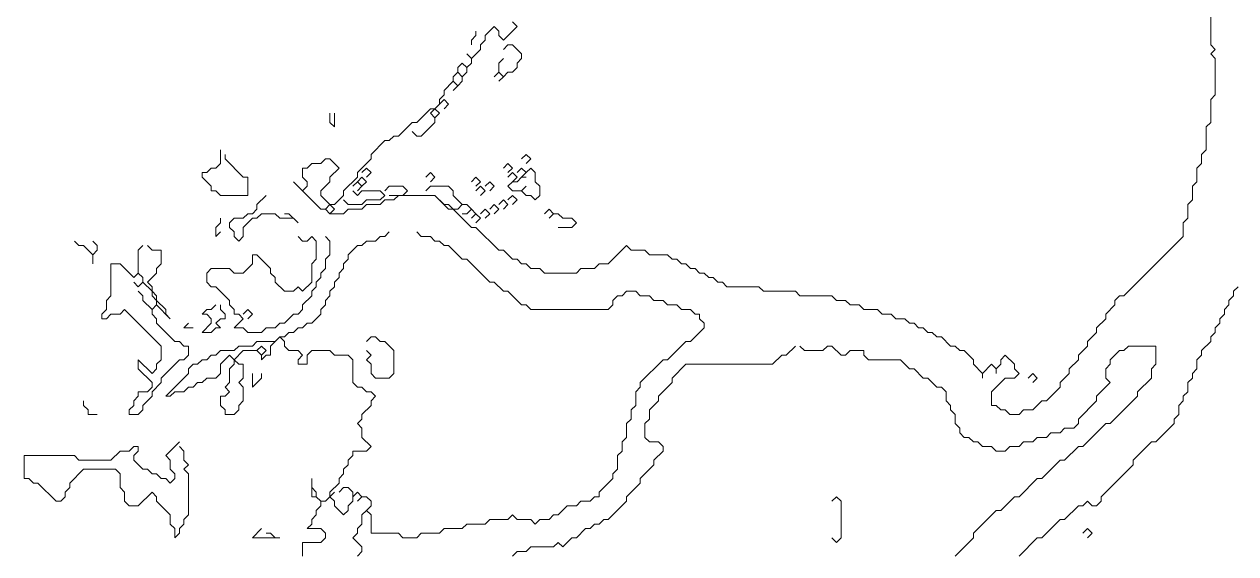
# Model space of a CAD drawing. Header units: metres. Extents: x 0 to 1919, y -1079 to 0.
# Drawn here: x 824 to 1089.5, y -302.5 to -186.5 of the extents above; entities that cross this region are included whole.
import ezdxf

# ---------------------------------------------------------------- set-up
doc = ezdxf.new("R2010")
doc.units = ezdxf.units.M
doc.layers.add('greeny green lines', color=3, linetype='Continuous')

msp = doc.modelspace()

# ---------------------------------------------------------------- linework, layer by layer
at = {"layer": 'greeny green lines', "lineweight": 20}
for p, q in [((1084, -191), (1084, -177)), ((923, -188), (923, -189)), ((923, -188), (923, -189)), ((927, -187), (925, -189)), ((928, -188), (927, -187)), ((928, -189), (928, -188)), ((932, -187), (929, -190)), ((931, -186), (932, -187)), ((923, -189), (922, -190)), ((922, -190), (923, -189)), ((922, -190), (922, -191)), ((922, -191), (922, -190)), ((925, -190), (924, -191)), ((924, -191), (924, -192)), ((925, -189), (925, -190)), ((929, -190), (928, -189)), ((929, -192), (930, -191)), ((929, -192), (930, -191)), ((930, -191), (931, -191)), ((931, -191), (933, -193)), ((1085, -192), (1084, -191)), ((922, -194), (921, -193)), ((921, -193), (922, -194)), ((924, -192), (922, -194)), ((933, -193), (933, -194)), ((1084, -193), (1085, -192)), ((1085, -194), (1084, -193)), ((920, -195), (919, -196)), ((919, -196), (920, -195)), ((919, -196), (920, -195)), ((919, -196), (919, -197)), ((921, -196), (920, -195)), ((920, -195), (921, -196)), ((922, -195), (921, -196)), ((921, -196), (921, -197)), ((922, -194), (922, -195)), ((928, -195), (929, -194)), ((928, -197), (928, -195)), ((932, -196), (931, -197)), ((933, -194), (932, -195)), ((932, -195), (932, -196)), ((1085, -202), (1085, -194)), ((918, -199), (916, -201)), ((917, -200), (918, -199)), ((917, -200), (918, -199)), ((919, -197), (918, -198)), ((918, -198), (919, -197)), ((918, -198), (919, -197)), ((918, -198), (918, -199)), ((918, -199), (919, -200)), ((919, -200), (918, -199)), ((919, -197), (920, -198)), ((920, -198), (919, -197)), ((920, -199), (919, -200)), ((921, -197), (920, -198)), ((920, -198), (920, -199)), ((927, -198), (928, -197)), ((927, -198), (928, -197)), ((928, -197), (929, -198)), ((929, -198), (928, -197)), ((929, -198), (928, -199)), ((930, -197), (929, -198)), ((931, -197), (930, -197)), ((916, -201), (916, -202)), ((919, -200), (918, -201)), ((915, -204), (914, -205)), ((916, -202), (915, -203)), ((915, -203), (915, -204)), ((915, -204), (916, -203)), ((915, -204), (916, -203)), ((916, -203), (917, -204)), ((917, -204), (916, -205)), ((1084, -203), (1085, -202)), ((1084, -208), (1084, -203)), ((891, -206), (891, -208)), ((891, -206), (891, -208)), ((892, -209), (892, -206)), ((913, -205), (910, -208)), ((914, -205), (913, -205)), ((913, -206), (914, -205)), ((913, -206), (914, -205)), ((913, -206), (914, -207)), ((913, -206), (914, -207)), ((914, -205), (915, -206)), ((915, -206), (914, -207)), ((914, -207), (914, -208)), ((891, -208), (892, -209)), ((909, -208), (906, -211)), ((910, -208), (909, -208)), ((914, -208), (911, -211)), ((1083, -209), (1084, -208)), ((1083, -214), (1083, -209)), ((903, -212), (900, -215)), ((904, -212), (903, -212)), ((905, -211), (904, -212)), ((906, -211), (905, -211)), ((910, -211), (909, -210)), ((911, -211), (910, -211)), ((867, -214), (867, -217)), ((867, -214), (867, -217)), ((868, -216), (868, -215)), ((900, -215), (900, -216)), ((933, -216), (934, -215)), ((933, -216), (934, -215)), ((934, -215), (935, -216)), ((1082, -215), (1083, -214)), ((1082, -217), (1082, -215)), ((867, -217), (866, -218)), ((872, -220), (868, -216)), ((887, -217), (886, -218)), ((889, -217), (887, -217)), ((890, -216), (889, -217)), ((891, -216), (890, -216)), ((893, -218), (891, -216)), ((900, -216), (897, -219)), ((929, -218), (930, -217)), ((929, -218), (930, -217)), ((930, -217), (931, -218)), ((935, -216), (934, -217)), ((1081, -218), (1082, -217)), ((864, -219), (863, -219)), ((863, -219), (863, -220)), ((863, -220), (865, -222)), ((865, -218), (864, -219)), ((866, -218), (865, -218)), ((873, -220), (872, -220)), ((873, -224), (873, -220)), ((886, -218), (885, -218)), ((885, -218), (885, -220)), ((885, -220), (886, -221)), ((891, -220), (893, -218)), ((891, -221), (891, -220)), ((897, -220), (894, -223)), ((897, -219), (897, -220)), ((897, -221), (898, -220)), ((897, -221), (898, -220)), ((898, -219), (899, -218)), ((898, -219), (899, -218)), ((898, -220), (899, -221)), ((899, -218), (900, -219)), ((900, -219), (899, -220)), ((912, -220), (913, -219)), ((912, -220), (913, -219)), ((913, -219), (914, -220)), ((914, -220), (913, -221)), ((922, -221), (923, -220)), ((922, -221), (923, -220)), ((923, -220), (924, -221)), ((931, -218), (930, -219)), ((930, -220), (931, -219)), ((930, -220), (931, -219)), ((931, -219), (932, -220)), ((932, -220), (931, -221)), ((932, -219), (933, -218)), ((932, -219), (933, -218)), ((932, -221), (933, -220)), ((933, -218), (934, -219)), ((934, -219), (933, -220)), ((933, -220), (934, -220)), ((934, -219), (935, -218)), ((934, -219), (935, -218)), ((935, -218), (936, -219)), ((936, -219), (936, -221)), ((1081, -221), (1081, -218)), ((865, -222), (865, -223)), ((865, -223), (866, -223)), ((866, -223), (867, -224)), ((885, -223), (883, -221)), ((883, -221), (889, -227)), ((886, -222), (885, -223)), ((886, -221), (886, -222)), ((889, -223), (891, -221)), ((889, -224), (889, -223)), ((894, -223), (894, -224)), ((896, -222), (897, -221)), ((896, -222), (897, -221)), ((896, -223), (897, -224)), ((896, -223), (897, -224)), ((897, -221), (898, -222)), ((898, -222), (897, -223)), ((897, -224), (898, -223)), ((899, -221), (898, -222)), ((898, -223), (902, -223)), ((902, -223), (903, -224)), ((903, -223), (904, -222)), ((903, -223), (904, -222)), ((904, -222), (907, -222)), ((907, -222), (908, -223)), ((908, -223), (907, -224)), ((912, -223), (913, -222)), ((912, -223), (913, -222)), ((913, -222), (917, -222)), ((917, -222), (918, -223)), ((918, -223), (918, -224)), ((924, -221), (923, -222)), ((923, -223), (924, -222)), ((923, -223), (924, -222)), ((924, -222), (925, -223)), ((925, -223), (924, -224)), ((925, -222), (926, -221)), ((925, -222), (926, -221)), ((926, -221), (927, -222)), ((927, -222), (926, -223)), ((930, -222), (931, -221)), ((931, -223), (930, -222)), ((931, -221), (932, -221)), ((933, -223), (931, -223)), ((933, -223), (934, -222)), ((934, -222), (933, -223)), ((934, -224), (933, -223)), ((936, -221), (937, -222)), ((937, -222), (937, -224)), ((1080, -222), (1081, -221)), ((1080, -225), (1080, -222)), ((867, -224), (873, -224)), ((877, -224), (875, -226)), ((877, -224), (875, -226)), ((891, -226), (889, -224)), ((894, -224), (892, -226)), ((895, -226), (894, -225)), ((899, -225), (898, -226)), ((902, -225), (899, -225)), ((903, -224), (902, -225)), ((902, -226), (903, -225)), ((903, -225), (905, -225)), ((907, -224), (904, -224)), ((905, -225), (906, -224)), ((906, -224), (914, -224)), ((914, -224), (913, -224)), ((914, -224), (917, -227)), ((916, -226), (914, -224)), ((918, -224), (920, -226)), ((928, -226), (929, -225)), ((928, -226), (929, -225)), ((929, -225), (930, -226)), ((930, -225), (931, -224)), ((930, -225), (931, -224)), ((931, -224), (932, -225)), ((932, -225), (931, -226)), ((935, -224), (934, -224)), ((936, -225), (935, -224)), ((937, -224), (936, -225)), ((1079, -226), (1080, -225)), ((873, -228), (872, -229)), ((874, -228), (873, -228)), ((875, -227), (874, -228)), ((875, -226), (875, -227)), ((875, -229), (876, -228)), ((876, -228), (879, -228)), ((879, -228), (880, -229)), ((882, -228), (881, -228)), ((884, -230), (882, -228)), ((889, -227), (890, -227)), ((890, -227), (891, -226)), ((890, -227), (891, -226)), ((890, -227), (891, -228)), ((892, -226), (891, -226)), ((891, -226), (892, -227)), ((892, -227), (891, -228)), ((891, -228), (894, -228)), ((894, -228), (895, -227)), ((898, -226), (895, -226)), ((895, -227), (898, -227)), ((898, -227), (899, -226)), ((899, -226), (902, -226)), ((917, -226), (916, -226)), ((918, -227), (917, -226)), ((917, -227), (918, -227)), ((918, -227), (922, -231)), ((919, -227), (918, -227)), ((919, -227), (920, -226)), ((919, -227), (920, -226)), ((920, -226), (919, -227)), ((920, -226), (921, -226)), ((921, -228), (920, -228)), ((921, -226), (922, -227)), ((921, -228), (922, -227)), ((921, -228), (922, -227)), ((922, -227), (921, -228)), ((922, -227), (923, -228)), ((922, -229), (923, -228)), ((922, -229), (923, -228)), ((923, -228), (922, -229)), ((923, -228), (924, -229)), ((924, -228), (925, -227)), ((924, -228), (925, -227)), ((925, -227), (926, -228)), ((926, -228), (925, -229)), ((926, -227), (927, -226)), ((926, -227), (927, -226)), ((927, -226), (928, -227)), ((928, -227), (927, -228)), ((930, -226), (929, -227)), ((938, -228), (939, -227)), ((938, -228), (939, -227)), ((939, -227), (940, -228)), ((939, -229), (940, -228)), ((939, -229), (940, -228)), ((940, -228), (939, -229)), ((940, -228), (941, -228)), ((941, -228), (942, -229)), ((1079, -229), (1079, -226)), ((867, -230), (866, -231)), ((867, -229), (867, -230)), ((867, -229), (867, -230)), ((870, -229), (869, -230)), ((869, -230), (869, -231)), ((872, -229), (870, -229)), ((872, -231), (874, -229)), ((874, -229), (875, -229)), ((880, -229), (883, -229)), ((883, -229), (884, -230)), ((924, -229), (923, -230)), ((942, -229), (944, -229)), ((944, -229), (945, -230)), ((945, -230), (944, -231)), ((1078, -230), (1079, -229)), ((1078, -233), (1078, -230)), ((866, -231), (866, -233)), ((866, -233), (867, -232)), ((869, -231), (870, -232)), ((870, -232), (870, -233)), ((870, -233), (871, -234)), ((871, -234), (872, -233)), ((872, -233), (872, -231)), ((884, -233), (885, -234)), ((884, -233), (885, -234)), ((886, -234), (887, -233)), ((887, -233), (888, -234)), ((891, -234), (890, -233)), ((902, -233), (901, -234)), ((903, -233), (902, -233)), ((904, -232), (903, -233)), ((904, -232), (903, -233)), ((911, -233), (910, -232)), ((913, -233), (911, -233)), ((914, -234), (913, -233)), ((922, -231), (923, -231)), ((923, -231), (928, -236)), ((944, -231), (941, -231)), ((1065, -246), (1078, -233)), ((835, -234), (836, -235)), ((835, -234), (836, -235)), ((836, -235), (837, -235)), ((837, -235), (839, -237)), ((840, -235), (839, -234)), ((839, -237), (840, -236)), ((840, -236), (840, -235)), ((850, -235), (849, -236)), ((850, -235), (849, -236)), ((849, -236), (849, -241)), ((852, -236), (851, -235)), ((854, -236), (852, -236)), ((854, -239), (854, -236)), ((885, -234), (886, -234)), ((888, -234), (888, -238)), ((891, -237), (891, -234)), ((897, -235), (895, -237)), ((898, -235), (897, -235)), ((899, -234), (898, -235)), ((901, -234), (899, -234)), ((915, -234), (914, -234)), ((916, -235), (915, -234)), ((917, -235), (916, -235)), ((920, -238), (917, -235)), ((928, -236), (929, -236)), ((929, -236), (931, -238)), ((952, -239), (956, -235)), ((956, -235), (957, -236)), ((957, -236), (960, -236)), ((960, -236), (961, -237)), ((839, -237), (839, -239)), ((839, -239), (839, -237)), ((875, -237), (874, -237)), ((874, -237), (874, -239)), ((878, -240), (875, -237)), ((888, -238), (887, -239)), ((890, -238), (891, -237)), ((890, -240), (890, -238)), ((895, -238), (894, -239)), ((895, -237), (895, -238)), ((921, -238), (920, -238)), ((926, -243), (921, -238)), ((931, -238), (932, -238)), ((932, -238), (933, -239)), ((961, -237), (965, -237)), ((965, -237), (966, -238)), ((966, -238), (967, -238)), ((967, -238), (968, -239)), ((845, -239), (843, -239)), ((843, -239), (843, -246)), ((848, -242), (845, -239)), ((849, -241), (848, -242)), ((848, -242), (849, -241)), ((848, -242), (849, -241)), ((849, -241), (850, -242)), ((851, -243), (853, -241)), ((853, -240), (854, -239)), ((853, -241), (853, -240)), ((865, -240), (864, -241)), ((864, -241), (864, -243)), ((869, -240), (865, -240)), ((870, -241), (869, -240)), ((872, -241), (870, -241)), ((874, -239), (872, -241)), ((878, -241), (878, -240)), ((879, -242), (878, -241)), ((887, -239), (887, -243)), ((889, -241), (890, -240)), ((889, -242), (889, -241)), ((894, -240), (893, -241)), ((893, -241), (893, -242)), ((894, -239), (894, -240)), ((933, -239), (934, -239)), ((934, -239), (935, -240)), ((935, -240), (937, -240)), ((937, -240), (938, -241)), ((938, -241), (945, -241)), ((945, -241), (946, -240)), ((946, -240), (949, -240)), ((949, -240), (950, -239)), ((950, -239), (952, -239)), ((968, -239), (969, -239)), ((969, -239), (970, -240)), ((970, -240), (971, -240)), ((971, -240), (972, -241)), ((972, -241), (973, -241)), ((973, -241), (974, -242)), ((849, -244), (848, -243)), ((849, -244), (850, -243)), ((849, -244), (850, -243)), ((850, -243), (849, -244)), ((850, -242), (850, -243)), ((850, -243), (852, -245)), ((852, -244), (851, -243)), ((852, -245), (852, -244)), ((864, -243), (865, -244)), ((865, -244), (866, -244)), ((866, -244), (869, -247)), ((879, -243), (879, -242)), ((881, -245), (879, -243)), ((884, -244), (883, -245)), ((885, -245), (884, -244)), ((887, -243), (885, -245)), ((887, -245), (888, -244)), ((888, -243), (889, -242)), ((888, -244), (888, -243)), ((892, -244), (891, -245)), ((893, -242), (892, -243)), ((892, -243), (892, -244)), ((927, -243), (926, -243)), ((929, -245), (927, -243)), ((974, -242), (975, -242)), ((975, -242), (976, -243)), ((976, -243), (977, -243)), ((977, -243), (978, -244)), ((978, -244), (985, -244)), ((985, -244), (986, -245)), ((1090, -244), (1089, -245)), ((843, -246), (842, -247)), ((850, -246), (849, -245)), ((850, -247), (850, -246)), ((853, -246), (852, -245)), ((852, -245), (852, -246)), ((852, -246), (853, -247)), ((853, -247), (853, -246)), ((883, -245), (881, -245)), ((885, -248), (887, -246)), ((887, -246), (887, -245)), ((891, -246), (890, -247)), ((891, -245), (891, -246)), ((930, -245), (929, -245)), ((933, -248), (930, -245)), ((954, -246), (953, -247)), ((955, -246), (954, -246)), ((956, -245), (955, -246)), ((958, -245), (956, -245)), ((959, -246), (958, -245)), ((961, -246), (959, -246)), ((962, -247), (961, -246)), ((986, -245), (993, -245)), ((993, -245), (994, -246)), ((994, -246), (1001, -246)), ((1001, -246), (1002, -247)), ((1063, -247), (1064, -246)), ((1064, -246), (1065, -246)), ((1089, -246), (1088, -247)), ((1089, -245), (1089, -246)), ((842, -249), (841, -250)), ((842, -247), (842, -249)), ((845, -250), (846, -249)), ((846, -249), (854, -257)), ((852, -249), (850, -247)), ((852, -249), (853, -248)), ((853, -248), (852, -249)), ((852, -250), (852, -249)), ((855, -249), (853, -247)), ((853, -247), (853, -248)), ((853, -248), (856, -251)), ((855, -250), (855, -249)), ((864, -249), (863, -250)), ((865, -249), (864, -249)), ((866, -248), (865, -249)), ((866, -248), (865, -249)), ((867, -249), (867, -248)), ((868, -250), (867, -249)), ((869, -247), (869, -248)), ((869, -248), (870, -249)), ((870, -249), (870, -250)), ((872, -250), (873, -249)), ((872, -250), (873, -249)), ((873, -249), (874, -250)), ((884, -250), (885, -249)), ((885, -249), (885, -248)), ((890, -248), (889, -249)), ((889, -249), (889, -250)), ((890, -247), (890, -248)), ((934, -248), (933, -248)), ((935, -249), (934, -248)), ((952, -249), (935, -249)), ((953, -248), (952, -249)), ((953, -247), (953, -248)), ((964, -247), (962, -247)), ((965, -248), (964, -247)), ((967, -248), (965, -248)), ((968, -249), (967, -248)), ((970, -249), (968, -249)), ((971, -250), (970, -249)), ((1002, -247), (1004, -247)), ((1004, -247), (1005, -248)), ((1005, -248), (1007, -248)), ((1007, -248), (1008, -249)), ((1008, -249), (1011, -249)), ((1011, -249), (1012, -250)), ((1061, -250), (1063, -248)), ((1063, -248), (1063, -247)), ((1088, -248), (1087, -249)), ((1087, -249), (1087, -250)), ((1088, -247), (1088, -248)), ((841, -250), (841, -251)), ((841, -251), (842, -251)), ((842, -251), (843, -250)), ((843, -250), (845, -250)), ((853, -251), (852, -250)), ((853, -252), (853, -251)), ((857, -256), (853, -252)), ((856, -251), (855, -250)), ((860, -252), (859, -253)), ((860, -252), (859, -253)), ((863, -250), (864, -250)), ((865, -252), (863, -254)), ((864, -250), (865, -251)), ((865, -251), (865, -252)), ((866, -252), (867, -251)), ((867, -253), (866, -252)), ((867, -251), (868, -251)), ((868, -251), (868, -250)), ((870, -250), (871, -250)), ((872, -251), (870, -253)), ((871, -250), (872, -251)), ((874, -250), (873, -251)), ((879, -253), (880, -252)), ((880, -252), (881, -252)), ((881, -252), (883, -250)), ((883, -250), (884, -250)), ((886, -252), (885, -253)), ((887, -252), (886, -252)), ((889, -250), (887, -252)), ((972, -250), (971, -250)), ((972, -251), (972, -250)), ((973, -252), (972, -251)), ((973, -253), (973, -252)), ((1012, -250), (1014, -250)), ((1014, -250), (1015, -251)), ((1015, -251), (1017, -251)), ((1017, -251), (1018, -252)), ((1018, -252), (1019, -252)), ((1019, -252), (1020, -253)), ((1059, -253), (1061, -251)), ((1061, -251), (1061, -250)), ((1086, -252), (1085, -253)), ((1087, -250), (1086, -251)), ((1086, -251), (1086, -252)), ((859, -253), (861, -253)), ((863, -254), (865, -254)), ((865, -254), (866, -253)), ((866, -253), (867, -253)), ((870, -253), (872, -253)), ((872, -253), (873, -254)), ((873, -254), (876, -254)), ((876, -254), (877, -253)), ((877, -253), (879, -253)), ((882, -254), (881, -255)), ((883, -254), (882, -254)), ((884, -253), (883, -254)), ((885, -253), (884, -253)), ((970, -256), (973, -253)), ((1020, -253), (1021, -253)), ((1021, -253), (1022, -254)), ((1022, -254), (1023, -254)), ((1023, -254), (1024, -255)), ((1057, -256), (1059, -254)), ((1059, -254), (1059, -253)), ((1085, -254), (1084, -255)), ((1085, -253), (1085, -254)), ((854, -257), (854, -260)), ((858, -256), (857, -256)), ((859, -257), (858, -256)), ((860, -257), (859, -257)), ((860, -259), (860, -257)), ((871, -257), (870, -258)), ((874, -257), (871, -257)), ((875, -256), (874, -257)), ((879, -256), (875, -256)), ((875, -258), (876, -257)), ((875, -258), (876, -257)), ((876, -257), (877, -258)), ((878, -257), (880, -255)), ((878, -259), (878, -257)), ((880, -255), (879, -256)), ((881, -255), (880, -255)), ((880, -255), (881, -256)), ((881, -256), (881, -257)), ((881, -257), (882, -258)), ((899, -256), (900, -255)), ((899, -256), (900, -255)), ((900, -255), (901, -255)), ((901, -255), (902, -256)), ((902, -256), (903, -256)), ((903, -256), (905, -258)), ((965, -260), (969, -256)), ((969, -256), (970, -256)), ((993, -257), (991, -259)), ((993, -257), (991, -259)), ((995, -258), (994, -257)), ((1000, -257), (999, -258)), ((1001, -257), (1000, -257)), ((1003, -259), (1001, -257)), ((1024, -255), (1025, -255)), ((1025, -255), (1027, -257)), ((1027, -257), (1028, -257)), ((1028, -257), (1029, -258)), ((1055, -259), (1057, -257)), ((1057, -257), (1057, -256)), ((1066, -257), (1065, -258)), ((1072, -257), (1066, -257)), ((1072, -261), (1072, -257)), ((1084, -256), (1082, -258)), ((1084, -255), (1084, -256)), ((852, -263), (849, -260)), ((849, -260), (849, -262)), ((854, -260), (853, -261)), ((854, -264), (858, -260)), ((858, -260), (859, -260)), ((859, -260), (860, -259)), ((863, -260), (862, -261)), ((864, -260), (863, -260)), ((865, -259), (864, -260)), ((866, -259), (865, -259)), ((867, -258), (866, -259)), ((870, -258), (867, -258)), ((867, -261), (869, -259)), ((869, -259), (870, -260)), ((870, -260), (872, -258)), ((870, -260), (870, -261)), ((871, -261), (870, -260)), ((872, -258), (875, -258)), ((875, -258), (876, -259)), ((877, -258), (876, -259)), ((876, -259), (876, -260)), ((876, -260), (877, -259)), ((877, -259), (878, -259)), ((882, -258), (884, -258)), ((884, -258), (885, -259)), ((885, -259), (884, -260)), ((884, -260), (884, -261)), ((886, -259), (887, -258)), ((886, -261), (886, -259)), ((887, -258), (891, -258)), ((891, -258), (892, -259)), ((892, -259), (895, -259)), ((895, -259), (896, -260)), ((896, -260), (896, -265)), ((900, -259), (899, -258)), ((899, -260), (900, -259)), ((900, -261), (899, -260)), ((905, -258), (905, -263)), ((959, -265), (964, -260)), ((964, -260), (965, -260)), ((990, -259), (988, -261)), ((991, -259), (990, -259)), ((999, -258), (995, -258)), ((1004, -259), (1003, -259)), ((1005, -258), (1004, -259)), ((1008, -258), (1005, -258)), ((1008, -259), (1008, -258)), ((1009, -260), (1008, -259)), ((1016, -260), (1009, -260)), ((1018, -262), (1016, -260)), ((1029, -258), (1030, -258)), ((1030, -258), (1032, -260)), ((1032, -260), (1032, -261)), ((1038, -260), (1039, -259)), ((1038, -261), (1038, -260)), ((1039, -259), (1041, -261)), ((1053, -262), (1055, -260)), ((1055, -260), (1055, -259)), ((1064, -258), (1062, -260)), ((1062, -260), (1062, -261)), ((1065, -258), (1064, -258)), ((1082, -259), (1081, -260)), ((1081, -260), (1081, -262)), ((1082, -258), (1082, -259)), ((849, -262), (852, -265)), ((853, -262), (852, -263)), ((853, -261), (853, -262)), ((861, -261), (860, -262)), ((860, -262), (860, -263)), ((862, -261), (861, -261)), ((867, -263), (867, -261)), ((870, -261), (869, -262)), ((869, -262), (869, -265)), ((872, -261), (871, -261)), ((872, -264), (872, -261)), ((884, -261), (886, -261)), ((900, -263), (900, -261)), ((969, -261), (966, -264)), ((988, -261), (969, -261)), ((1019, -262), (1018, -262)), ((1021, -264), (1019, -262)), ((1032, -261), (1034, -263)), ((1034, -263), (1036, -261)), ((1036, -261), (1037, -262)), ((1037, -262), (1038, -261)), ((1037, -262), (1037, -263)), ((1037, -263), (1037, -262)), ((1041, -261), (1041, -262)), ((1041, -262), (1042, -263)), ((1053, -263), (1053, -262)), ((1062, -261), (1061, -262)), ((1061, -262), (1061, -264)), ((1071, -262), (1072, -261)), ((1071, -264), (1071, -262)), ((1081, -262), (1080, -263)), ((852, -265), (852, -266)), ((852, -267), (854, -265)), ((854, -265), (854, -264)), ((860, -263), (855, -268)), ((861, -266), (862, -265)), ((862, -265), (863, -265)), ((863, -265), (864, -264)), ((864, -264), (866, -264)), ((866, -264), (867, -263)), ((869, -265), (868, -266)), ((871, -265), (872, -264)), ((872, -266), (871, -265)), ((874, -263), (874, -266)), ((874, -263), (874, -266)), ((874, -266), (876, -264)), ((876, -264), (876, -263)), ((896, -265), (897, -266)), ((901, -264), (900, -263)), ((904, -264), (901, -264)), ((905, -263), (904, -264)), ((959, -266), (959, -265)), ((966, -265), (963, -268)), ((966, -264), (966, -265)), ((1022, -264), (1021, -264)), ((1024, -266), (1022, -264)), ((1034, -263), (1034, -264)), ((1034, -264), (1034, -263)), ((1039, -264), (1036, -267)), ((1041, -264), (1039, -264)), ((1042, -263), (1041, -264)), ((1044, -264), (1045, -263)), ((1044, -264), (1045, -263)), ((1045, -263), (1046, -264)), ((1046, -264), (1045, -265)), ((1051, -265), (1053, -263)), ((1051, -266), (1051, -265)), ((1062, -265), (1059, -268)), ((1061, -264), (1062, -265)), ((1068, -267), (1071, -264)), ((1080, -264), (1079, -265)), ((1079, -265), (1079, -267)), ((1080, -263), (1080, -264)), ((849, -268), (848, -269)), ((851, -267), (849, -267)), ((849, -267), (849, -268)), ((850, -270), (852, -268)), ((852, -266), (851, -267)), ((852, -268), (852, -267)), ((855, -268), (856, -268)), ((856, -268), (857, -267)), ((857, -267), (859, -267)), ((859, -267), (860, -266)), ((860, -266), (861, -266)), ((868, -268), (867, -268)), ((867, -268), (867, -270)), ((868, -266), (869, -267)), ((869, -267), (868, -268)), ((872, -269), (872, -266)), ((897, -266), (898, -266)), ((898, -266), (899, -267)), ((899, -267), (900, -267)), ((900, -267), (901, -268)), ((901, -268), (900, -269)), ((958, -267), (959, -266)), ((958, -270), (958, -267)), ((963, -268), (963, -269)), ((1025, -266), (1024, -266)), ((1026, -267), (1025, -266)), ((1026, -269), (1026, -267)), ((1036, -267), (1036, -270)), ((1048, -269), (1051, -266)), ((1059, -268), (1059, -269)), ((1062, -274), (1068, -268)), ((1068, -268), (1068, -267)), ((1079, -267), (1078, -268)), ((1078, -268), (1078, -269)), ((837, -269), (837, -270)), ((837, -269), (837, -270)), ((837, -270), (838, -271)), ((848, -270), (847, -271)), ((848, -269), (848, -270)), ((850, -271), (850, -270)), ((867, -270), (868, -271)), ((871, -270), (872, -269)), ((871, -271), (871, -270)), ((900, -270), (898, -272)), ((900, -269), (900, -270)), ((957, -271), (958, -270)), ((963, -269), (961, -271)), ((1027, -270), (1026, -269)), ((1027, -271), (1027, -270)), ((1036, -270), (1037, -270)), ((1037, -270), (1038, -271)), ((1045, -271), (1047, -269)), ((1047, -269), (1048, -269)), ((1059, -269), (1055, -273)), ((1078, -269), (1077, -270)), ((1077, -270), (1077, -272)), ((838, -271), (838, -272)), ((838, -272), (840, -272)), ((847, -271), (847, -272)), ((847, -272), (849, -272)), ((849, -272), (850, -271)), ((868, -271), (868, -272)), ((868, -272), (870, -272)), ((870, -272), (871, -271)), ((898, -273), (897, -274)), ((898, -272), (898, -273)), ((956, -274), (957, -273)), ((957, -273), (957, -271)), ((961, -273), (960, -274)), ((961, -271), (961, -273)), ((1028, -272), (1027, -271)), ((1028, -274), (1028, -272)), ((1038, -271), (1039, -271)), ((1039, -271), (1040, -272)), ((1040, -272), (1042, -272)), ((1042, -272), (1043, -271)), ((1043, -271), (1045, -271)), ((1055, -273), (1055, -274)), ((1077, -272), (1076, -273)), ((1076, -273), (1076, -274)), ((897, -274), (898, -275)), ((898, -275), (898, -277)), ((956, -277), (956, -274)), ((960, -274), (960, -277)), ((1029, -275), (1028, -274)), ((1029, -276), (1029, -275)), ((1030, -277), (1029, -276)), ((1049, -276), (1048, -277)), ((1051, -276), (1049, -276)), ((1052, -275), (1051, -276)), ((1054, -275), (1052, -275)), ((1055, -274), (1054, -275)), ((1056, -279), (1061, -274)), ((1061, -274), (1062, -274)), ((1076, -274), (1072, -278)), ((858, -278), (855, -281)), ((858, -278), (855, -281)), ((898, -277), (900, -279)), ((955, -278), (956, -277)), ((955, -280), (955, -278)), ((960, -277), (961, -278)), ((961, -278), (963, -278)), ((963, -278), (964, -279)), ((1031, -277), (1030, -277)), ((1032, -278), (1031, -277)), ((1033, -278), (1032, -278)), ((1034, -279), (1033, -278)), ((1043, -278), (1042, -279)), ((1045, -278), (1043, -278)), ((1046, -277), (1045, -278)), ((1048, -277), (1046, -277)), ((1071, -278), (1067, -282)), ((1072, -278), (1071, -278)), ((835, -281), (824, -281)), ((824, -281), (824, -286)), ((836, -282), (835, -281)), ((845, -280), (843, -282)), ((847, -280), (845, -280)), ((848, -279), (847, -280)), ((849, -279), (848, -279)), ((848, -281), (849, -280)), ((848, -282), (848, -281)), ((849, -280), (849, -279)), ((855, -281), (856, -282)), ((859, -280), (858, -279)), ((859, -282), (859, -280)), ((896, -281), (895, -282)), ((899, -280), (896, -280)), ((896, -280), (896, -281)), ((900, -279), (899, -280)), ((954, -281), (955, -280)), ((954, -284), (954, -281)), ((964, -280), (962, -282)), ((964, -279), (964, -280)), ((1036, -279), (1034, -279)), ((1037, -280), (1036, -279)), ((1039, -280), (1037, -280)), ((1040, -279), (1039, -280)), ((1042, -279), (1040, -279)), ((1052, -282), (1055, -279)), ((1055, -279), (1056, -279)), ((834, -287), (837, -284)), ((843, -282), (836, -282)), ((837, -284), (844, -284)), ((844, -284), (845, -285)), ((850, -284), (848, -282)), ((851, -284), (850, -284)), ((852, -285), (851, -284)), ((856, -282), (856, -284)), ((856, -284), (857, -285)), ((860, -283), (859, -282)), ((859, -284), (860, -283)), ((860, -285), (859, -284)), ((895, -283), (894, -284)), ((894, -284), (894, -285)), ((895, -282), (895, -283)), ((953, -285), (954, -284)), ((962, -283), (959, -286)), ((962, -282), (962, -283)), ((1047, -286), (1051, -282)), ((1051, -282), (1052, -282)), ((1067, -283), (1060, -290)), ((1067, -282), (1067, -283)), ((824, -286), (825, -286)), ((825, -286), (826, -287)), ((845, -285), (845, -288)), ((853, -285), (852, -285)), ((854, -286), (853, -285)), ((855, -286), (854, -286)), ((856, -287), (855, -286)), ((857, -286), (856, -287)), ((857, -285), (857, -286)), ((860, -294), (860, -285)), ((887, -288), (887, -286)), ((887, -286), (887, -290)), ((894, -285), (893, -286)), ((893, -286), (893, -287)), ((950, -289), (953, -286)), ((953, -286), (953, -285)), ((959, -286), (959, -287)), ((1042, -290), (1046, -286)), ((1046, -286), (1047, -286)), ((826, -287), (827, -287)), ((827, -287), (831, -291)), ((833, -289), (834, -288)), ((833, -290), (833, -289)), ((834, -288), (834, -287)), ((845, -288), (846, -289)), ((846, -289), (846, -291)), ((849, -292), (852, -289)), ((852, -289), (853, -290)), ((888, -289), (887, -288)), ((888, -290), (888, -289)), ((893, -287), (891, -289)), ((891, -289), (891, -290)), ((891, -290), (892, -289)), ((893, -289), (894, -288)), ((893, -289), (894, -288)), ((894, -288), (895, -288)), ((895, -288), (896, -289)), ((896, -290), (897, -289)), ((896, -290), (897, -289)), ((896, -289), (896, -291)), ((897, -289), (898, -290)), ((950, -290), (950, -289)), ((959, -287), (956, -290)), ((831, -291), (832, -291)), ((832, -291), (833, -290)), ((846, -291), (847, -292)), ((847, -292), (849, -292)), ((853, -290), (853, -291)), ((853, -291), (856, -294)), ((887, -290), (888, -290)), ((889, -291), (888, -290)), ((888, -290), (889, -291)), ((889, -292), (888, -293)), ((890, -291), (889, -291)), ((889, -291), (889, -292)), ((891, -290), (890, -291)), ((892, -291), (891, -290)), ((892, -292), (892, -291)), ((894, -294), (892, -292)), ((896, -291), (895, -292)), ((895, -292), (895, -293)), ((897, -291), (898, -290)), ((897, -291), (898, -290)), ((898, -290), (897, -291)), ((898, -290), (899, -290)), ((899, -290), (900, -291)), ((900, -292), (899, -293)), ((900, -291), (900, -292)), ((941, -294), (943, -292)), ((943, -292), (945, -292)), ((945, -292), (946, -291)), ((946, -291), (948, -291)), ((948, -291), (949, -290)), ((949, -290), (950, -290)), ((956, -291), (952, -295)), ((956, -290), (956, -291)), ((1001, -291), (1002, -290)), ((1001, -291), (1002, -290)), ((1002, -290), (1003, -291)), ((1003, -291), (1003, -299)), ((1038, -293), (1041, -290)), ((1041, -290), (1042, -290)), ((1055, -292), (1052, -295)), ((1056, -292), (1055, -292)), ((1057, -291), (1056, -292)), ((1058, -292), (1057, -291)), ((1059, -292), (1058, -292)), ((1060, -291), (1059, -292)), ((1060, -290), (1060, -291)), ((856, -294), (856, -296)), ((859, -295), (860, -294)), ((888, -294), (887, -295)), ((888, -293), (888, -294)), ((895, -293), (894, -294)), ((898, -294), (899, -293)), ((898, -296), (898, -294)), ((899, -293), (900, -294)), ((900, -294), (900, -298)), ((930, -295), (931, -294)), ((931, -294), (932, -295)), ((939, -295), (940, -294)), ((940, -294), (941, -294)), ((1032, -298), (1037, -293)), ((1037, -293), (1038, -293)), ((856, -296), (857, -297)), ((857, -297), (857, -299)), ((858, -297), (859, -296)), ((858, -298), (858, -297)), ((859, -296), (859, -295)), ((876, -297), (874, -299)), ((876, -297), (874, -299)), ((887, -296), (886, -297)), ((886, -297), (889, -297)), ((887, -295), (887, -296)), ((889, -297), (890, -298)), ((897, -297), (898, -296)), ((897, -298), (897, -297)), ((915, -298), (916, -297)), ((916, -297), (920, -297)), ((920, -297), (921, -296)), ((921, -296), (925, -296)), ((925, -296), (926, -295)), ((926, -295), (930, -295)), ((932, -295), (935, -295)), ((935, -295), (936, -296)), ((936, -296), (937, -295)), ((937, -295), (939, -295)), ((947, -297), (945, -299)), ((948, -297), (947, -297)), ((949, -296), (948, -297)), ((950, -296), (949, -296)), ((951, -295), (950, -296)), ((952, -295), (951, -295)), ((1051, -295), (1047, -299)), ((1052, -295), (1051, -295)), ((1056, -298), (1057, -297)), ((1056, -298), (1057, -297)), ((1057, -297), (1058, -298)), ((857, -299), (858, -298)), ((874, -299), (880, -299)), ((878, -298), (877, -298)), ((879, -299), (878, -298)), ((880, -299), (879, -299)), ((889, -300), (885, -300)), ((885, -300), (885, -303)), ((890, -299), (889, -300)), ((890, -298), (890, -299)), ((896, -299), (897, -298)), ((898, -301), (896, -299)), ((900, -298), (906, -298)), ((906, -298), (907, -299)), ((907, -299), (910, -299)), ((910, -299), (911, -298)), ((911, -298), (915, -298)), ((941, -300), (940, -301)), ((942, -301), (941, -300)), ((944, -299), (942, -301)), ((945, -299), (944, -299)), ((1002, -300), (1001, -299)), ((1003, -299), (1002, -300)), ((1028, -303), (1032, -299)), ((1032, -299), (1032, -298)), ((1046, -299), (1042, -303)), ((1047, -299), (1046, -299)), ((1058, -298), (1057, -299)), ((897, -303), (898, -302)), ((898, -302), (898, -301)), ((932, -302), (931, -303)), ((934, -302), (932, -302)), ((935, -301), (934, -302)), ((940, -301), (935, -301))]:
    msp.add_line(p, q, dxfattribs=at)

doc.saveas('drawing.dxf')
